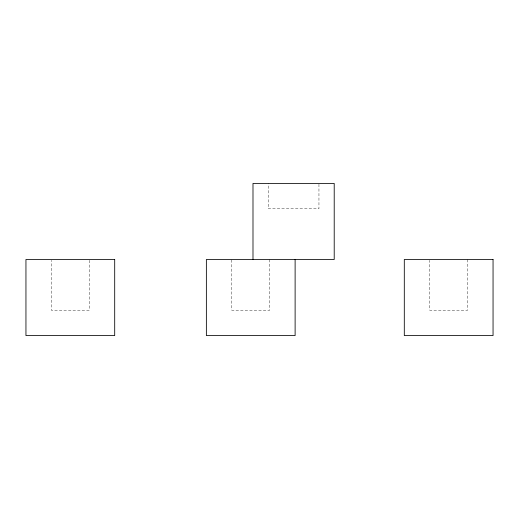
<?xml version="1.0" encoding="UTF-8"?>
<svg xmlns="http://www.w3.org/2000/svg" width="519" height="519" viewBox="0 0 519 519"><rect width="100%" height="100%" fill="white"/><g stroke="black" fill="none" stroke-linecap="round" stroke-linejoin="round"><path stroke-width="0.39" stroke-dasharray="2.6 1.95" d="M467.69 259.5L467.69 310.213L429.654 310.213L429.654 260.304M318.951 184.226L318.951 208.787L268.252 208.787L268.252 183.428M269.757 259.5L269.757 310.219L231.721 310.219L231.721 259.5M89.346 260.304L89.346 310.213L51.31 310.213L51.31 260.304"/><path stroke-width="0.78" d="M295.116 259.5L295.116 335.572L206.367 335.572L206.367 259.5L334.21 259.5L334.21 183.428L252.993 183.428L252.993 259.5M114.699 259.5L25.95 259.5L25.95 335.572L114.699 335.572L114.699 259.5M493.05 259.5L404.301 259.5L404.301 335.572L493.05 335.572L493.05 259.5"/></g></svg>
